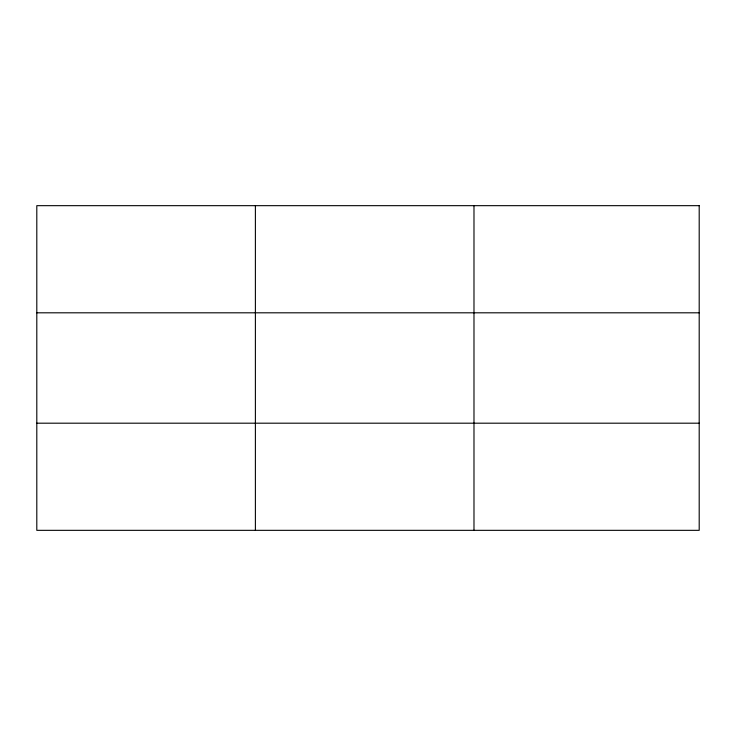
<?xml version="1.0" encoding="UTF-8"?>
<svg xmlns="http://www.w3.org/2000/svg" width="736" height="736" viewBox="0 0 736 736"><rect width="100%" height="100%" fill="white"/><g stroke="black" fill="none" stroke-linecap="round" stroke-linejoin="round"><path stroke-width="1.1" d="M255.392 205.666L255.392 530.334M36.8 312.809L699.2 312.809M36.8 423.191L699.2 423.191M473.984 205.666L473.984 530.334M699.2 205.666L699.2 530.334L36.8 530.334L36.8 205.666L699.2 205.666"/></g></svg>
